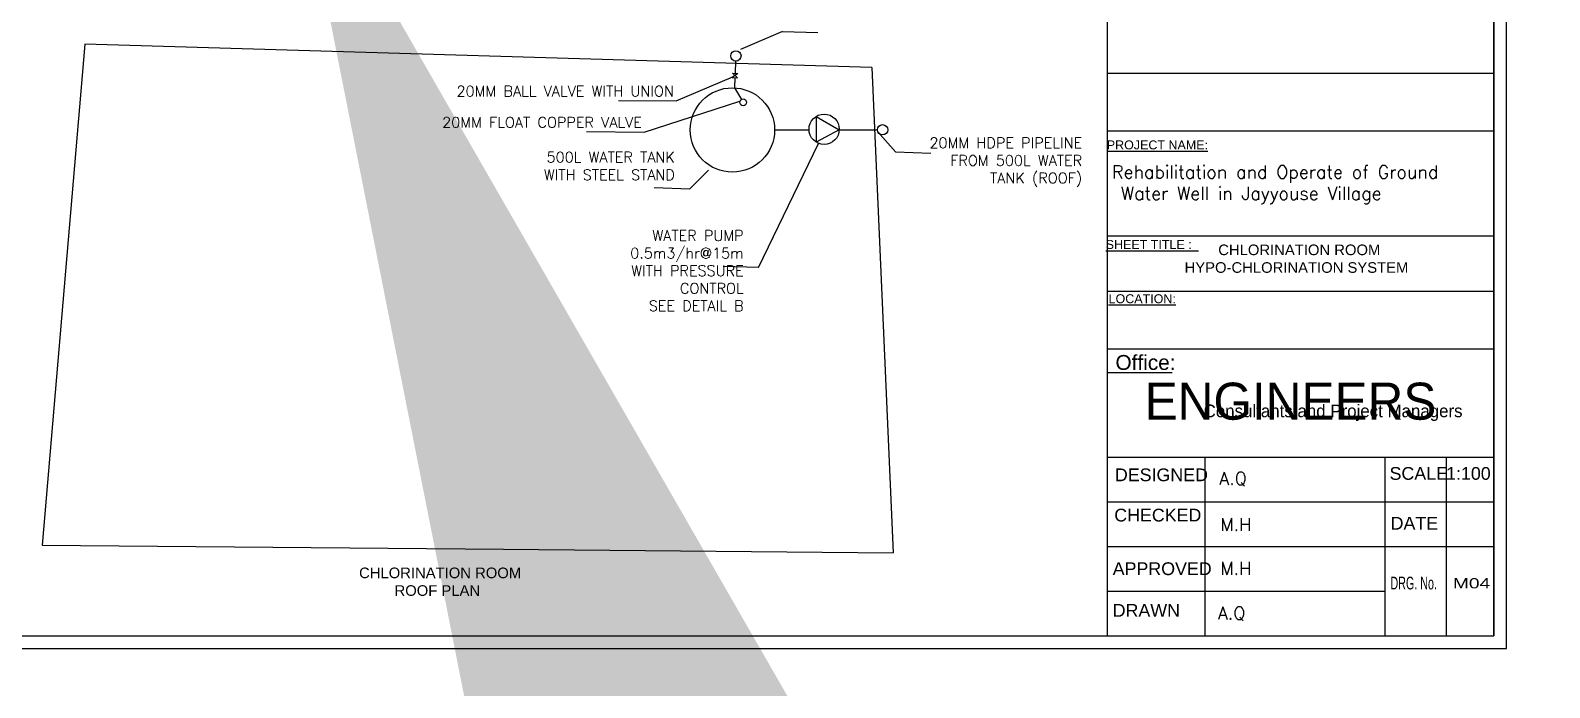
# Model space of a CAD drawing. Header units: inches. Extents: x 191440 to 383551, y 141411 to 284946.
# Drawn here: x 191669.84 to 191705.87, y 141490.23 to 141505.81 of the extents above; entities that cross this region are included whole.
import ezdxf
from ezdxf.enums import TextEntityAlignment as Align

# ---------------------------------------------------------------- set-up
doc = ezdxf.new("R2010")
doc.units = ezdxf.units.IN
doc.header["$MEASUREMENT"] = 0
for name, color, linetype in [('dim-f', 8, 'Continuous'), ('HOME', 8, 'Continuous'), ('I - Outline', 60, 'Continuous'), ('Sanitary', 6, 'Continuous'), ('VP', 7, 'Continuous')]:
    doc.layers.add(name, color=color, linetype=linetype)
doc.styles.add('5MM', font='simplex.shx', dxfattribs={"height": 1.25})
doc.styles.add('ROMAND10', font='ROMAND.shx', dxfattribs={"height": 0.2})
doc.styles.add('ROMANS', font='romans', dxfattribs={"height": 1})
doc.styles.get("Standard").update_dxf_attribs({"font": 'txt.shx', "height": 0.2})
doc.styles.add('STYLE7', font='swissi.ttf')
doc.dimstyles.new('osama', dxfattribs={"dimtxt": 50, "dimasz": 45, "dimexe": 0.18, "dimexo": 0.0625, "dimgap": 0.2, "dimtad": 0, "dimdec": 0, "dimzin": 0, "dimdsep": 46, "dimtxsty": 'ROMANS', "dimcen": 0, "dimse1": 1, "dimse2": 1, "dimclrd": 3, "dimclre": 3, "dimclrt": 5, "dimadec": 0, "dimazin": 0, "dimtfac": 0.6, "dimtdec": 0, "dimtmove": 2, "dimatfit": 3, "dimfxl": 1, "dimtolj": 1, "dimtzin": 0, "dimarcsym": 0})

# ---------------------------------------------------------------- blocks, each defined once
blk = doc.blocks.new('engineers')
at = {"layer": 'dim-f', "char_height": 1.25, "attachment_point": 1, "style": '5MM'}
for s, width, insert in [('\\pt0.5;{\\fGill Sans MT|b0|i0|c0|p34;\\H1.08x;\\C30;\\c2254834;ENGINEERS\\P\\ptz;   \\P\\H0.92593x;  }', 116.5, (16.033, 18.44)), ('{\\fGill Sans MT|b0|i0|c0|p34;\\H1.08x;\\C152;\\c12285479; \\H0.34074x;Consultants and Project Managers}', 11.50217, (17.683, 17.64))]:
    blk.add_mtext_dynamic_manual_height_columns(s, width=width, gutter_width=6.25, heights=[0], dxfattribs=dict(at, insert=insert))

msp = doc.modelspace()

# ---------------------------------------------------------------- linework, layer by layer
msp.add_lwpolyline([(191704.84572, 141530.6544), (191647.34572, 141530.6544), (191647.34572, 141491.1544), (191704.84572, 141491.1544), (191704.84572, 141530.6544)])
msp.add_lwpolyline([(191704.54572, 141530.3544), (191647.64572, 141530.3544), (191647.64572, 141491.4544), (191704.54572, 141491.4544)], close=True)
at = {"layer": 'HOME'}
msp.add_line((191689.79572, 141504.93428), (191690.30206, 141493.4267), dxfattribs=at)
at = {"layer": 'HOME', "elevation": 678.405, "flags": 128}
for points in [[(191689.79572, 141504.93428), (191671.13582, 141505.48452), (191670.12261, 141493.60832), (191681.0581, 141493.5099)], [(191681.0581, 141493.5099), (191690.30206, 141493.4267)]]:
    msp.add_lwpolyline(points, dxfattribs=at)
at = {"layer": 'I - Outline', "color": 7}
for p, q in [((191695.38213, 141491.4544), (191695.38273, 141530.35427)), ((191704.54572, 141530.3544), (191704.54572, 141491.4544)), ((191704.53601, 141504.79301), (191695.38304, 141504.79289)), ((191695.38243, 141503.42976), (191704.5534, 141503.42988)), ((191695.38243, 141503.42976), (191704.5534, 141503.42988)), ((191704.5457, 141500.93343), (191695.38225, 141500.93354)), ((191695.382, 141499.62658), (191704.5527, 141499.6267)), ((191704.55288, 141498.25627), (191695.38203, 141498.25614)), ((191695.38214, 141495.69249), (191704.55284, 141495.69262)), ((191697.69762, 141495.69252), (191697.6977, 141491.4544)), ((191701.95885, 141495.69255), (191701.95893, 141491.4544)), ((191703.41613, 141495.6926), (191703.41621, 141491.4544)), ((191695.38215, 141494.63351), (191704.55285, 141494.63363)), ((191695.38217, 141493.57452), (191704.55287, 141493.57465)), ((191695.38218, 141492.51554), (191701.95891, 141492.51566))]:
    msp.add_line(p, q, dxfattribs=at)
at = {"layer": 'I - Outline', "color": 4}
msp.add_line((191695.38223, 141497.69748), (191696.92102, 141497.70237), dxfattribs=at)
at = {"layer": 'VP', "color": 252}
for p, q in [((191687.67678, 141505.79113), (191686.68041, 141505.36324)), ((191687.67678, 141505.79113), (191688.51799, 141505.76118)), ((191685.1591, 141504.14048), (191686.51439, 141504.71955)), ((191683.79009, 141504.15077), (191685.1591, 141504.14048)), ((191684.40085, 141503.40245), (191686.66886, 141504.13295)), ((191683.03185, 141503.41274), (191684.40085, 141503.40245)), ((191690.35886, 141502.93143, 678.405), (191689.93875, 141503.41269, 678.405)), ((191687.10536, 141500.18898, 678.405), (191688.53451, 141503.136)), ((191690.35495, 141502.93591, 678.405), (191691.19617, 141502.90596, 678.405)), ((191685.47439, 141502.048, 678.405), (191685.92478, 141502.50105, 678.405)), ((191685.47858, 141502.05221, 678.405), (191684.63719, 141502.07678, 678.405)), ((191687.10954, 141500.19319, 678.405), (191686.26816, 141500.21776, 678.405))]:
    msp.add_line(p, q, dxfattribs=at)
at = {"layer": 'VP'}
for p, q in [((191686.62168, 141504.79423), (191686.48485, 141504.699)), ((191686.48965, 141504.80254), (191686.62168, 141504.79423)), ((191686.48965, 141504.80254), (191686.61282, 141504.69094)), ((191686.56653, 141505.0861), (191686.55319, 141504.79854)), ((191686.48485, 141504.699), (191686.61282, 141504.69094)), ((191686.54839, 141504.695), (191686.53712, 141504.45213)), ((191686.53712, 141504.45213), (191686.7038, 141504.17737)), ((191686.54941, 141504.74839), (191686.5492, 141504.74378)), ((191688.47668, 141503.77484), (191689.02385, 141503.4532)), ((191688.47668, 141503.77484), (191688.47668, 141503.16496)), ((191687.49077, 141503.4532), (191688.30724, 141503.4532)), ((191689.02385, 141503.4532), (191688.47668, 141503.16496)), ((191689.02385, 141503.4532), (191689.93522, 141503.4532))]:
    msp.add_line(p, q, dxfattribs=at)
for centre, radius in [((191686.57221, 141505.20849), 0.12252), ((191686.49077, 141503.4532), 1), ((191686.74551, 141504.10861), 0.08042), ((191688.66555, 141503.4699), 0.35869), ((191690.05267, 141503.45779, 678.405), 0.12252)]:
    msp.add_circle(centre, radius, dxfattribs=at)

# ---------------------------------------------------------------- block references
at = {"layer": 'I - Outline', "xscale": 0.6506395646974747, "yscale": 0.6506395646974747, "zscale": 0.6506395646974747, "rotation": 0.0010941101885149}
msp.add_blockref('engineers', (191685.83439, 141485.46178), dxfattribs=at)

# ---------------------------------------------------------------- texts
at = {"color": 7, "char_height": 0.25, "attachment_point": 3, "style": 'ROMANS'}
for s, insert in [('\\A1;20MM BALL VALVE WITH UNION', (191685.10141, 141504.49675)), ('\\A1;20MM FLOAT COPPER VALVE ', (191684.34316, 141503.75871)), ('\\A1;20MM HDPE PIPELINE\\PFROM 500L WATER \\PTANK (ROOF)', (191694.7851, 141503.27205, 678.405)), ('\\A1;500L WATER TANK \\PWITH STEEL STAND', (191685.12651, 141502.93195, 678.405)), ('\\A1;WATER PUMP \\P0.5m3/hr@15m\\PWITH PRESSURE \\PCONTROL\\PSEE DETAIL B', (191686.75747, 141501.07294, 678.405))]:
    msp.add_mtext(s, dxfattribs=dict(at, insert=insert))
at = {"layer": 'I - Outline', "color": 4, "style": 'STYLE7'}
for s, p in [('%%UPROJECT NAME:', (191696.56912, 141502.99244)), ('%%USHEET TITLE :  ', (191696.44455, 141500.63184)), ('%%ULOCATION:', (191696.20955, 141499.34478))]:
    msp.add_text(s, height=0.2117967, rotation=0.001094, dxfattribs=at).set_placement(p, align=Align.CENTER)
for s, height, p in [('Office:', 0.352995, (191695.57453, 141497.76248)), ('DESIGNED', 0.302446, (191695.56167, 141495.12289)), ('SCALE', 0.302446, (191702.07475, 141495.15594)), ('1:100', 0.302446, (191703.41613, 141495.15594)), ('CHECKED', 0.302446, (191695.54592, 141494.16755)), ('DATE', 0.302446, (191702.10037, 141493.97441)), ('APPROVED', 0.302446, (191695.50906, 141492.89677)), ('DRAWN', 0.302446, (191695.50906, 141491.90839))]:
    msp.add_text(s, height=height, rotation=0.001094, dxfattribs=at).set_placement(p)
for s, height, width, p, p2 in [('DRG. No.', 0.302446, 0.621053, (191702.09582, 141492.55565), (191703.19873, 141492.55567)), ('M04', 0.241957, 1.351658, (191703.57867, 141492.58151), (191704.461, 141492.58153))]:
    msp.add_text(s, height=height, rotation=0.001094, dxfattribs=dict(at, width=width)).set_placement(p, p2, align=Align.FIT)
at = {"layer": 'VP', "attachment_point": 1, "style": 'ROMAND10'}
for s, insert, char_height, width in [('Rehabilitation and Operate of Ground\\P Water Well in Jayyouse Village', (191695.49309, 141502.60909), 0.3049873, 17.6130163), ('A.Q', (191698.03623, 141495.34086), 0.304987, 0.7472189), ('M.H\\P', (191698.0623, 141494.24907), 0.304987, 0.7472189), ('M.H\\P', (191698.0623, 141493.20925), 0.304987, 0.7472189), ('A.Q', (191698.00201, 141492.1468), 0.304987, 0.7472189)]:
    msp.add_mtext(s, dxfattribs=dict(at, insert=insert, char_height=char_height, width=width))
at = {"layer": 'VP', "char_height": 0.342, "width": 506.4403967, "attachment_point": 8}
for s, insert in [('{\\fArial|b0|i0|c238|p34;\\C256;\\P\\fArial|b0|i0|c0|p34;\\P \\H0.7351x;CHLORINATION ROOM   \\PHYPO-CHLORINATION SYSTEM}', (191699.86749, 141500.06165)), ('{\\fArial|b0|i0|c238|p34;\\P\\fArial|b0|i0|c0|p34;\\P \\H0.7351x;CHLORINATION ROOM   \\PROOF PLAN}', (191679.49233, 141492.40021))]:
    msp.add_mtext(s, dxfattribs=dict(at, insert=insert))

# ---------------------------------------------------------------- leaders
at = {"layer": 'Sanitary', "ltscale": 0.5}
msp.add_leader([(191653.4749, 141520.58474), (191653.79451, 141519.51639), (191654.25774, 141519.47586)], dimstyle='osama', override={"dimasz": 100, "dimgap": 0.09}, dxfattribs=at)
at = {"layer": 'VP', "color": 252}
msp.add_leader([(191676.09213, 141510.39436), (191676.70886, 141508.74881), (191677.08854, 141508.71559)], dimstyle='osama', override={"dimasz": 100, "dimgap": 0.09}, dxfattribs=at)

doc.saveas('drawing.dxf')
